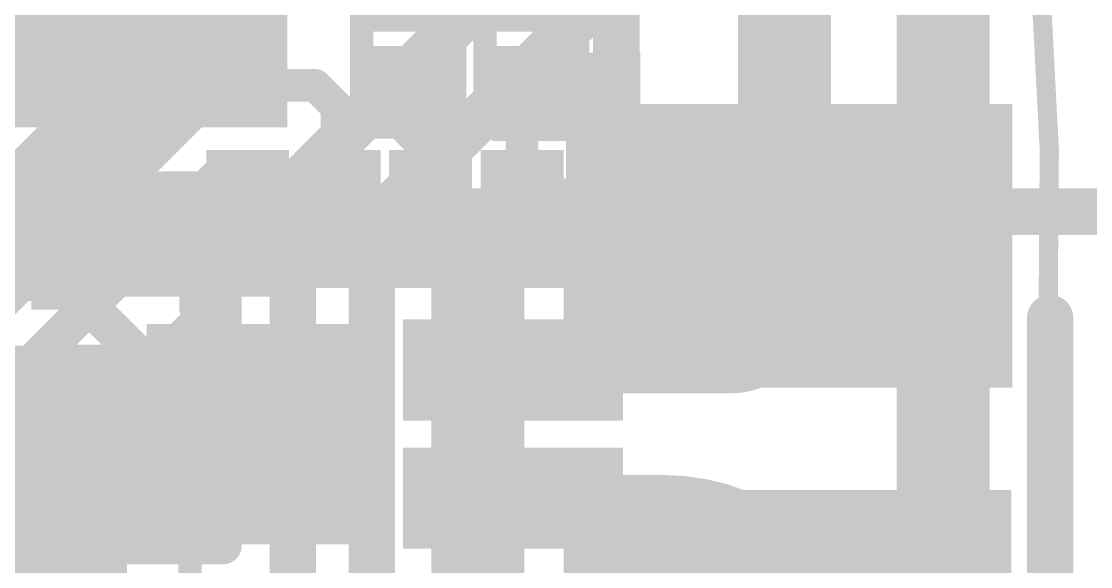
# Model space of a CAD drawing. Header units: millimetres. Extents: x 45.53 to 47.16, y 2.26 to 4.42.
# Drawn here: x 46.7541 to 46.9841, y 3.0405 to 3.1578 of the extents above; entities that cross this region are included whole.
import ezdxf

# ---------------------------------------------------------------- set-up
doc = ezdxf.new("R2010")
doc.units = ezdxf.units.MM
doc.header["$MEASUREMENT"] = 0
for name, color, linetype in [('BottomLayer', 5, 'Continuous'), ('BottomOverlay', 54, 'Continuous'), ('BottomPaste', 16, 'Continuous'), ('BottomSolder', 6, 'Continuous'), ('Mechanical1', 6, 'Continuous'), ('Mechanical2', 216, 'Continuous'), ('MultiLayer', 9, 'Continuous'), ('TopLayer', 1, 'Continuous'), ('TopOverlay', 2, 'Continuous'), ('TopPaste', 8, 'Continuous'), ('TopSolder', 216, 'Continuous'), ('ViaHoleLayer', 16, 'Continuous')]:
    doc.layers.add(name, color=color, linetype=linetype)

# ---------------------------------------------------------------- blocks, each defined once
blk = doc.blocks.new('TPS61089RNRT_42')
at = {"layer": 'TopLayer'}
for points in [[(-0.019685, 0.0078741), (0.019685, 0.0078741), (-0.019685, 0.0472441), (0.019685, 0.0472441)], [(-0.0570865, 0.0246064), (-0.0354331, 0.0246064), (-0.0570865, 0.0344488), (-0.0354331, 0.0344488)], [(0.0354332, 0.0246064), (0.0570866, 0.0246064), (0.0354332, 0.0344488), (0.0570866, 0.0344488)], [(-0.0570865, 0.0049214), (-0.0354331, 0.0049214), (-0.0570865, 0.0147638), (-0.0354331, 0.0147638)], [(0.0354332, 0.0049214), (0.0570866, 0.0049214), (0.0354332, 0.0147638), (0.0570866, 0.0147638)], [(-0.0570865, -0.0147637), (-0.0354331, -0.0147637), (-0.0570865, -0.0049213), (-0.0354331, -0.0049213)], [(0.0354332, -0.0147637), (0.0570866, -0.0147637), (0.0354332, -0.0049213), (0.0570866, -0.0049213)], [(-0.0206692, -0.047244), (-0.0068898, -0.047244), (-0.0206692, -0.007874), (-0.0068898, -0.007874)], [(0.0068899, -0.047244), (0.0206693, -0.047244), (0.0068899, -0.007874), (0.0206693, -0.007874)], [(-0.0570865, -0.0344487), (-0.0354331, -0.0344487), (-0.0570865, -0.0246063), (-0.0354331, -0.0246063)], [(0.0354332, -0.0344487), (0.0570866, -0.0344487), (0.0354332, -0.0246063), (0.0570866, -0.0246063)]]:
    blk.add_solid(points, dxfattribs=at)
at = {"layer": 'TopOverlay'}
for points, const_width in [([(-0.042, 0.051, 1), (-0.048, 0.051, 1)], 0.005), ([(-0.04925, 0.051, 1), (-0.04675, 0.051, 1)], 0.0025), ([(-0.04325, 0.051, 1), (-0.04075, 0.051, 1)], 0.0025), ([(-0.0457508, 0.041944, 1), (-0.0432508, 0.041944, 1)], 0.0025), ([(-0.028562, 0.041944, 1), (-0.026062, 0.041944, 1)], 0.0025), ([(0.025682, 0.0417456, 1), (0.028182, 0.0417456, 1)], 0.0025), ([(0.0428708, 0.0417456, 1), (0.0453708, 0.0417456, 1)], 0.0025), ([(-0.0454196, -0.0410256, 1), (-0.0429196, -0.0410256, 1)], 0.0025), ([(-0.0296788, -0.0410256, 1), (-0.0271788, -0.0410256, 1)], 0.0025), ([(0.0277196, -0.0411536, 1), (0.0302196, -0.0411536, 1)], 0.0025), ([(0.0431052, -0.0411536, 1), (0.0456052, -0.0411536, 1)], 0.0025)]:
    blk.add_lwpolyline(points, format="xyb", close=True, dxfattribs=dict(at, const_width=const_width))
at = {"layer": 'TopOverlay', "const_width": 0.005}
for points in [[(-0.0445008, 0.041944), (-0.027312, 0.041944)], [(0.026932, 0.0417456), (0.0441208, 0.0417456)], [(-0.0441696, -0.0410256), (-0.0284288, -0.0410256)], [(0.0289696, -0.0411536), (0.0443552, -0.0411536)]]:
    blk.add_lwpolyline(points, dxfattribs=at)
at = {"layer": 'TopPaste'}
for points in [[(-0.019685, 0.0078741), (0.019685, 0.0078741), (-0.019685, 0.0472441), (0.019685, 0.0472441)], [(-0.0570865, 0.0246064), (-0.0354331, 0.0246064), (-0.0570865, 0.0344488), (-0.0354331, 0.0344488)], [(0.0354332, 0.0246064), (0.0570866, 0.0246064), (0.0354332, 0.0344488), (0.0570866, 0.0344488)], [(-0.0570865, 0.0049214), (-0.0354331, 0.0049214), (-0.0570865, 0.0147638), (-0.0354331, 0.0147638)], [(0.0354332, 0.0049214), (0.0570866, 0.0049214), (0.0354332, 0.0147638), (0.0570866, 0.0147638)], [(-0.0570865, -0.0147637), (-0.0354331, -0.0147637), (-0.0570865, -0.0049213), (-0.0354331, -0.0049213)], [(0.0354332, -0.0147637), (0.0570866, -0.0147637), (0.0354332, -0.0049213), (0.0570866, -0.0049213)], [(-0.0206692, -0.047244), (-0.0068898, -0.047244), (-0.0206692, -0.007874), (-0.0068898, -0.007874)], [(0.0068899, -0.047244), (0.0206693, -0.047244), (0.0068899, -0.007874), (0.0206693, -0.007874)], [(-0.0570865, -0.0344487), (-0.0354331, -0.0344487), (-0.0570865, -0.0246063), (-0.0354331, -0.0246063)], [(0.0354332, -0.0344487), (0.0570866, -0.0344487), (0.0354332, -0.0246063), (0.0570866, -0.0246063)]]:
    blk.add_solid(points, dxfattribs=at)
at = {"layer": 'TopSolder'}
for points in [[(-0.023685, 0.0038741), (0.023685, 0.0038741), (-0.023685, 0.0512441), (0.023685, 0.0512441)], [(-0.0610865, 0.0206064), (-0.0314331, 0.0206064), (-0.0610865, 0.0384488), (-0.0314331, 0.0384488)], [(0.0314332, 0.0206064), (0.0610866, 0.0206064), (0.0314332, 0.0384488), (0.0610866, 0.0384488)], [(-0.0610865, 0.0009214), (-0.0314331, 0.0009214), (-0.0610865, 0.0187638), (-0.0314331, 0.0187638)], [(0.0314332, 0.0009214), (0.0610866, 0.0009214), (0.0314332, 0.0187638), (0.0610866, 0.0187638)], [(-0.0610865, -0.0187637), (-0.0314331, -0.0187637), (-0.0610865, -0.0009213), (-0.0314331, -0.0009213)], [(0.0314332, -0.0187637), (0.0610866, -0.0187637), (0.0314332, -0.0009213), (0.0610866, -0.0009213)], [(-0.0246692, -0.051244), (-0.0028898, -0.051244), (-0.0246692, -0.003874), (-0.0028898, -0.003874)], [(0.0028899, -0.051244), (0.0246693, -0.051244), (0.0028899, -0.003874), (0.0246693, -0.003874)], [(-0.0610865, -0.0384487), (-0.0314331, -0.0384487), (-0.0610865, -0.0206063), (-0.0314331, -0.0206063)], [(0.0314332, -0.0384487), (0.0610866, -0.0384487), (0.0314332, -0.0206063), (0.0610866, -0.0206063)]]:
    blk.add_solid(points, dxfattribs=at)
blk = doc.blocks.new('R___0201_44')
at = {"layer": 'TopLayer'}
for points in [[(-0.0161416, -0.0072834), (-0.0055118, -0.0072834), (-0.0161416, 0.0072834), (-0.0055118, 0.0072834)], [(0.0055119, -0.0072834), (0.0161417, -0.0072834), (0.0055119, 0.0072834), (0.0161417, 0.0072834)]]:
    blk.add_solid(points, dxfattribs=at)
at = {"layer": 'TopOverlay', "const_width": 0.005}
for points in [[(-0.019, -0.01), (-0.019, 0.01)], [(0.019, 0.01), (-0.019, 0.01)], [(0.019, -0.01), (0.019, 0.01)], [(0.019, -0.01), (-0.019, -0.01)]]:
    blk.add_lwpolyline(points, dxfattribs=at)
at = {"layer": 'TopOverlay', "const_width": 0.0025}
for points in [[(-0.02025, 0.01, 1), (-0.01775, 0.01, 1)], [(-0.02025, 0.01, 1), (-0.01775, 0.01, 1)], [(0.01775, 0.01, 1), (0.02025, 0.01, 1)], [(0.01775, 0.01, 1), (0.02025, 0.01, 1)], [(-0.02025, -0.01, 1), (-0.01775, -0.01, 1)], [(-0.02025, -0.01, 1), (-0.01775, -0.01, 1)], [(0.01775, -0.01, 1), (0.02025, -0.01, 1)], [(0.01775, -0.01, 1), (0.02025, -0.01, 1)]]:
    blk.add_lwpolyline(points, format="xyb", close=True, dxfattribs=at)
at = {"layer": 'TopPaste'}
for points in [[(-0.0161416, -0.0072834), (-0.0055118, -0.0072834), (-0.0161416, 0.0072834), (-0.0055118, 0.0072834)], [(0.0055119, -0.0072834), (0.0161417, -0.0072834), (0.0055119, 0.0072834), (0.0161417, 0.0072834)]]:
    blk.add_solid(points, dxfattribs=at)
at = {"layer": 'TopSolder'}
for points in [[(-0.0201416, -0.0112834), (-0.0015118, -0.0112834), (-0.0201416, 0.0112834), (-0.0015118, 0.0112834)], [(0.0015119, -0.0112834), (0.0201417, -0.0112834), (0.0015119, 0.0112834), (0.0201417, 0.0112834)]]:
    blk.add_solid(points, dxfattribs=at)
blk = doc.blocks.new('R___0201_60')
at = {"layer": 'TopLayer'}
for points in [[(-0.0161416, -0.0072834), (-0.0055118, -0.0072834), (-0.0161416, 0.0072834), (-0.0055118, 0.0072834)], [(0.0055119, -0.0072834), (0.0161417, -0.0072834), (0.0055119, 0.0072834), (0.0161417, 0.0072834)]]:
    blk.add_solid(points, dxfattribs=at)
at = {"layer": 'TopOverlay', "const_width": 0.005}
for points in [[(-0.019, -0.01), (-0.019, 0.01)], [(0.019, 0.01), (-0.019, 0.01)], [(0.019, -0.01), (0.019, 0.01)], [(0.019, -0.01), (-0.019, -0.01)]]:
    blk.add_lwpolyline(points, dxfattribs=at)
at = {"layer": 'TopOverlay', "const_width": 0.0025}
for points in [[(-0.02025, 0.01, 1), (-0.01775, 0.01, 1)], [(-0.02025, 0.01, 1), (-0.01775, 0.01, 1)], [(0.01775, 0.01, 1), (0.02025, 0.01, 1)], [(0.01775, 0.01, 1), (0.02025, 0.01, 1)], [(-0.02025, -0.01, 1), (-0.01775, -0.01, 1)], [(-0.02025, -0.01, 1), (-0.01775, -0.01, 1)], [(0.01775, -0.01, 1), (0.02025, -0.01, 1)], [(0.01775, -0.01, 1), (0.02025, -0.01, 1)]]:
    blk.add_lwpolyline(points, format="xyb", close=True, dxfattribs=at)
at = {"layer": 'TopPaste'}
for points in [[(-0.0161416, -0.0072834), (-0.0055118, -0.0072834), (-0.0161416, 0.0072834), (-0.0055118, 0.0072834)], [(0.0055119, -0.0072834), (0.0161417, -0.0072834), (0.0055119, 0.0072834), (0.0161417, 0.0072834)]]:
    blk.add_solid(points, dxfattribs=at)
at = {"layer": 'TopSolder'}
for points in [[(-0.0201416, -0.0112834), (-0.0015118, -0.0112834), (-0.0201416, 0.0112834), (-0.0015118, 0.0112834)], [(0.0015119, -0.0112834), (0.0201417, -0.0112834), (0.0015119, 0.0112834), (0.0201417, 0.0112834)]]:
    blk.add_solid(points, dxfattribs=at)
blk = doc.blocks.new('R___0201_61')
at = {"layer": 'TopLayer'}
for points in [[(-0.0161416, -0.0072834), (-0.0055118, -0.0072834), (-0.0161416, 0.0072834), (-0.0055118, 0.0072834)], [(0.0055119, -0.0072834), (0.0161417, -0.0072834), (0.0055119, 0.0072834), (0.0161417, 0.0072834)]]:
    blk.add_solid(points, dxfattribs=at)
at = {"layer": 'TopOverlay', "const_width": 0.005}
for points in [[(-0.019, -0.01), (-0.019, 0.01)], [(0.019, 0.01), (-0.019, 0.01)], [(0.019, -0.01), (0.019, 0.01)], [(0.019, -0.01), (-0.019, -0.01)]]:
    blk.add_lwpolyline(points, dxfattribs=at)
at = {"layer": 'TopOverlay', "const_width": 0.0025}
for points in [[(-0.02025, 0.01, 1), (-0.01775, 0.01, 1)], [(-0.02025, 0.01, 1), (-0.01775, 0.01, 1)], [(0.01775, 0.01, 1), (0.02025, 0.01, 1)], [(0.01775, 0.01, 1), (0.02025, 0.01, 1)], [(-0.02025, -0.01, 1), (-0.01775, -0.01, 1)], [(-0.02025, -0.01, 1), (-0.01775, -0.01, 1)], [(0.01775, -0.01, 1), (0.02025, -0.01, 1)], [(0.01775, -0.01, 1), (0.02025, -0.01, 1)]]:
    blk.add_lwpolyline(points, format="xyb", close=True, dxfattribs=at)
at = {"layer": 'TopPaste'}
for points in [[(-0.0161416, -0.0072834), (-0.0055118, -0.0072834), (-0.0161416, 0.0072834), (-0.0055118, 0.0072834)], [(0.0055119, -0.0072834), (0.0161417, -0.0072834), (0.0055119, 0.0072834), (0.0161417, 0.0072834)]]:
    blk.add_solid(points, dxfattribs=at)
at = {"layer": 'TopSolder'}
for points in [[(-0.0201416, -0.0112834), (-0.0015118, -0.0112834), (-0.0201416, 0.0112834), (-0.0015118, 0.0112834)], [(0.0015119, -0.0112834), (0.0201417, -0.0112834), (0.0015119, 0.0112834), (0.0201417, 0.0112834)]]:
    blk.add_solid(points, dxfattribs=at)
blk = doc.blocks.new('C__0603_B_80')
at = {"layer": 'BottomLayer'}
for points in [[(-0.015, -0.0175), (-0.015, 0.0175), (-0.045, -0.0175), (-0.045, 0.0175)], [(0.045, -0.0175), (0.045, 0.0175), (0.015, -0.0175), (0.015, 0.0175)]]:
    blk.add_solid(points, dxfattribs=at)
at = {"layer": 'BottomOverlay', "const_width": 0.005}
for points in [[(-0.049, 0.021), (-0.018, 0.021)], [(-0.049, 0.021), (-0.049, -0.021)], [(0.018, 0.021), (0.049, 0.021)], [(0.049, 0.021), (0.049, -0.021)], [(-0.049, -0.021), (-0.018, -0.021)], [(0.018, -0.021), (0.049, -0.021)]]:
    blk.add_lwpolyline(points, dxfattribs=at)
at = {"layer": 'BottomOverlay', "const_width": 0.0025}
for points in [[(-0.05025, 0.021, 1), (-0.04775, 0.021, 1)], [(-0.05025, 0.021, 1), (-0.04775, 0.021, 1)], [(-0.01925, 0.021, 1), (-0.01675, 0.021, 1)], [(0.01675, 0.021, 1), (0.01925, 0.021, 1)], [(0.04775, 0.021, 1), (0.05025, 0.021, 1)], [(0.04775, 0.021, 1), (0.05025, 0.021, 1)], [(-0.05025, -0.021, 1), (-0.04775, -0.021, 1)], [(-0.05025, -0.021, 1), (-0.04775, -0.021, 1)], [(-0.01925, -0.021, 1), (-0.01675, -0.021, 1)], [(0.01675, -0.021, 1), (0.01925, -0.021, 1)], [(0.04775, -0.021, 1), (0.05025, -0.021, 1)], [(0.04775, -0.021, 1), (0.05025, -0.021, 1)]]:
    blk.add_lwpolyline(points, format="xyb", close=True, dxfattribs=at)
at = {"layer": 'BottomPaste'}
for points in [[(-0.015, -0.0175), (-0.015, 0.0175), (-0.045, -0.0175), (-0.045, 0.0175)], [(0.045, -0.0175), (0.045, 0.0175), (0.015, -0.0175), (0.015, 0.0175)]]:
    blk.add_solid(points, dxfattribs=at)
at = {"layer": 'BottomSolder'}
for points in [[(-0.0126378, -0.0198622), (-0.0126378, 0.0198622), (-0.0473622, -0.0198622), (-0.0473622, 0.0198622)], [(0.0473622, -0.0198622), (0.0473622, 0.0198622), (0.0126378, -0.0198622), (0.0126378, 0.0198622)]]:
    blk.add_solid(points, dxfattribs=at)
blk = doc.blocks.new('C__0603_B_81')
at = {"layer": 'BottomLayer'}
for points in [[(-0.015, -0.0175), (-0.015, 0.0175), (-0.045, -0.0175), (-0.045, 0.0175)], [(0.045, -0.0175), (0.045, 0.0175), (0.015, -0.0175), (0.015, 0.0175)]]:
    blk.add_solid(points, dxfattribs=at)
at = {"layer": 'BottomOverlay', "const_width": 0.005}
for points in [[(-0.049, 0.021), (-0.018, 0.021)], [(-0.049, 0.021), (-0.049, -0.021)], [(0.018, 0.021), (0.049, 0.021)], [(0.049, 0.021), (0.049, -0.021)], [(-0.049, -0.021), (-0.018, -0.021)], [(0.018, -0.021), (0.049, -0.021)]]:
    blk.add_lwpolyline(points, dxfattribs=at)
at = {"layer": 'BottomOverlay', "const_width": 0.0025}
for points in [[(-0.05025, 0.021, 1), (-0.04775, 0.021, 1)], [(-0.05025, 0.021, 1), (-0.04775, 0.021, 1)], [(-0.01925, 0.021, 1), (-0.01675, 0.021, 1)], [(0.01675, 0.021, 1), (0.01925, 0.021, 1)], [(0.04775, 0.021, 1), (0.05025, 0.021, 1)], [(0.04775, 0.021, 1), (0.05025, 0.021, 1)], [(-0.05025, -0.021, 1), (-0.04775, -0.021, 1)], [(-0.05025, -0.021, 1), (-0.04775, -0.021, 1)], [(-0.01925, -0.021, 1), (-0.01675, -0.021, 1)], [(0.01675, -0.021, 1), (0.01925, -0.021, 1)], [(0.04775, -0.021, 1), (0.05025, -0.021, 1)], [(0.04775, -0.021, 1), (0.05025, -0.021, 1)]]:
    blk.add_lwpolyline(points, format="xyb", close=True, dxfattribs=at)
at = {"layer": 'BottomPaste'}
for points in [[(-0.015, -0.0175), (-0.015, 0.0175), (-0.045, -0.0175), (-0.045, 0.0175)], [(0.045, -0.0175), (0.045, 0.0175), (0.015, -0.0175), (0.015, 0.0175)]]:
    blk.add_solid(points, dxfattribs=at)
at = {"layer": 'BottomSolder'}
for points in [[(-0.0126378, -0.0198622), (-0.0126378, 0.0198622), (-0.0473622, -0.0198622), (-0.0473622, 0.0198622)], [(0.0473622, -0.0198622), (0.0473622, 0.0198622), (0.0126378, -0.0198622), (0.0126378, 0.0198622)]]:
    blk.add_solid(points, dxfattribs=at)
blk = doc.blocks.new('CAP_0201_84')
at = {"layer": 'TopLayer'}
for points in [[(-0.0177165, -0.0059055), (-0.0059055, -0.0059055), (-0.0177165, 0.0059055), (-0.0059055, 0.0059055)], [(0.0059055, -0.0059055), (0.0177165, -0.0059055), (0.0059055, 0.0059055), (0.0177165, 0.0059055)]]:
    blk.add_solid(points, dxfattribs=at)
at = {"layer": 'TopOverlay', "const_width": 0.005}
for points in [[(-0.021, 0.009), (-0.008, 0.009)], [(-0.021, 0.009), (-0.021, -0.009)], [(0.008, 0.009), (0.021, 0.009)], [(0.021, 0.009), (0.021, -0.009)], [(-0.021, -0.009), (-0.008, -0.009)], [(0.008, -0.009), (0.021, -0.009)]]:
    blk.add_lwpolyline(points, dxfattribs=at)
at = {"layer": 'TopOverlay', "const_width": 0.0025}
for points in [[(-0.02225, 0.009, 1), (-0.01975, 0.009, 1)], [(-0.02225, 0.009, 1), (-0.01975, 0.009, 1)], [(-0.00925, 0.009, 1), (-0.00675, 0.009, 1)], [(0.00675, 0.009, 1), (0.00925, 0.009, 1)], [(0.01975, 0.009, 1), (0.02225, 0.009, 1)], [(0.01975, 0.009, 1), (0.02225, 0.009, 1)], [(-0.02225, -0.009, 1), (-0.01975, -0.009, 1)], [(-0.02225, -0.009, 1), (-0.01975, -0.009, 1)], [(-0.00925, -0.009, 1), (-0.00675, -0.009, 1)], [(0.00675, -0.009, 1), (0.00925, -0.009, 1)], [(0.01975, -0.009, 1), (0.02225, -0.009, 1)], [(0.01975, -0.009, 1), (0.02225, -0.009, 1)]]:
    blk.add_lwpolyline(points, format="xyb", close=True, dxfattribs=at)
at = {"layer": 'TopPaste'}
for points in [[(-0.0177165, -0.0059055), (-0.0059055, -0.0059055), (-0.0177165, 0.0059055), (-0.0059055, 0.0059055)], [(0.0059055, -0.0059055), (0.0177165, -0.0059055), (0.0059055, 0.0059055), (0.0177165, 0.0059055)]]:
    blk.add_solid(points, dxfattribs=at)
at = {"layer": 'TopSolder'}
for points in [[(-0.0198819, -0.0080709), (-0.0037401, -0.0080709), (-0.0198819, 0.0080709), (-0.0037401, 0.0080709)], [(0.0037401, -0.0080709), (0.0198819, -0.0080709), (0.0037401, 0.0080709), (0.0198819, 0.0080709)]]:
    blk.add_solid(points, dxfattribs=at)

msp = doc.modelspace()

# ---------------------------------------------------------------- linework, layer by layer
at = {"layer": 'BottomLayer'}
for points, const_width in [([(46.8124521, 3.1219326), (46.8998129, 3.2092934)], 0.01), ([(46.8294521, 3.1137485), (46.9135176, 3.197814)], 0.01), ([(46.6357287, 3.0315312), (46.7721974, 3.1679999)], 0.012), ([(46.7176784, 3.0774185), (46.7842599, 3.144)], 0.025), ([(46.7401784, 3.0680987), (46.7979888, 3.1259091)], 0.008), ([(46.8124521, 2.9518078), (46.8124521, 3.1219326)], 0.01), ([(46.7974521, 3.045), (46.7974521, 3.1219326)], 0.008), ([(46.8522599, 3.1054437), (46.8608162, 3.114)], 0.02), ([(46.8608162, 3.114), (46.8742599, 3.114)], 0.02), ([(46.8742599, 3.114), (46.8882599, 3.1)], 0.02), ([(46.8294521, 2.9670674), (46.8294521, 3.1137485)], 0.01), ([(46.8522599, 2.9857401), (46.8522599, 3.1054437)], 0.02), ([(46.7827674, 3.1106877), (46.7974521, 3.096003)], 0.008), ([(46.7441994, 3.045), (46.7974521, 3.0982527)], 0.008), ([(46.7686253, 3.0965456), (46.7974521, 3.0677187)], 0.008), ([(46.7544831, 3.0824034), (46.7918865, 3.045)], 0.008), ([(46.7724837, 3.045), (46.7974521, 3.0699684)], 0.008), ([(46.740341, 3.0682613), (46.7636022, 3.045)], 0.008), ([(46.7401784, 3.045), (46.7974521, 3.045)], 0.008), ([(46.7691654, 2.962), (46.7691654, 3.0389291)], 0.01)]:
    msp.add_lwpolyline(points, dxfattribs=dict(at, const_width=const_width))
for points, const_width in [([(46.7780099, 3.144, 1), (46.7905099, 3.144, 1)], 0.0125), ([(46.7783544, 3.144, 1), (46.7901654, 3.144, 1)], 0.011811), ([(46.7959888, 3.1259091, 1), (46.7999888, 3.1259091, 1)], 0.004), ([(46.7959888, 3.1259091, 1), (46.7999888, 3.1259091, 1)], 0.004), ([(46.7959888, 3.1259091, 1), (46.7999888, 3.1259091, 1)], 0.004), ([(46.8099521, 3.1219326, 1), (46.8149521, 3.1219326, 1)], 0.005), ([(46.8099521, 3.1219326, 1), (46.8149521, 3.1219326, 1)], 0.005), ([(46.9123544, 3.117, 1), (46.9241654, 3.117, 1)], 0.011811), ([(46.7954521, 3.1219326, 1), (46.7994521, 3.1219326, 1)], 0.004), ([(46.7954521, 3.1219326, 1), (46.7994521, 3.1219326, 1)], 0.004), ([(46.7954521, 3.1219326, 1), (46.7994521, 3.1219326, 1)], 0.004), ([(46.8558162, 3.114, 1), (46.8658162, 3.114, 1)], 0.01), ([(46.8558162, 3.114, 1), (46.8658162, 3.114, 1)], 0.01), ([(46.8692599, 3.114, 1), (46.8792599, 3.114, 1)], 0.01), ([(46.8692599, 3.114, 1), (46.8792599, 3.114, 1)], 0.01), ([(46.8269521, 3.1137485, 1), (46.8319521, 3.1137485, 1)], 0.005), ([(46.8269521, 3.1137485, 1), (46.8319521, 3.1137485, 1)], 0.005), ([(46.8472599, 3.1054437, 1), (46.8572599, 3.1054437, 1)], 0.01), ([(46.8472599, 3.1054437, 1), (46.8572599, 3.1054437, 1)], 0.01), ([(46.7807674, 3.1106877, 1), (46.7847674, 3.1106877, 1)], 0.004), ([(46.8832599, 3.1, 1), (46.8932599, 3.1, 1)], 0.01), ([(46.7954521, 3.0982527, 1), (46.7994521, 3.0982527, 1)], 0.004), ([(46.7666253, 3.0965456, 1), (46.7706253, 3.0965456, 1)], 0.004), ([(46.7954521, 3.096003, 1), (46.7994521, 3.096003, 1)], 0.004), ([(46.7524831, 3.0824034, 1), (46.7564831, 3.0824034, 1)], 0.004), ([(46.7954521, 3.0699684, 1), (46.7994521, 3.0699684, 1)], 0.004), ([(46.7954521, 3.0677187, 1), (46.7994521, 3.0677187, 1)], 0.004), ([(46.7616022, 3.045, 1), (46.7656022, 3.045, 1)], 0.004), ([(46.7704837, 3.045, 1), (46.7744837, 3.045, 1)], 0.004), ([(46.7898865, 3.045, 1), (46.7938865, 3.045, 1)], 0.004), ([(46.7954521, 3.045, 1), (46.7994521, 3.045, 1)], 0.004), ([(46.7954521, 3.045, 1), (46.7994521, 3.045, 1)], 0.004), ([(46.7666654, 3.0389291, 1), (46.7716654, 3.0389291, 1)], 0.005)]:
    msp.add_lwpolyline(points, format="xyb", close=True, dxfattribs=dict(at, const_width=const_width))
at = {"layer": 'BottomLayer', "const_width": 0.008}
msp.add_lwpolyline([(46.7974521, 3.1219326, -0.06717735737655953), (46.7979888, 3.1259091)], format="xyb", dxfattribs=at)
msp.add_lwpolyline([(46.7974521, 3.1219326, -0.06717735737655953), (46.7979888, 3.1259091)], format="xyb", dxfattribs=at)
at = {"layer": 'BottomLayer'}
for points in [[(46.8712599, 3.079), (46.9672599, 3.079), (46.8712599, 3.14), (46.9672599, 3.14)], [(46.9670396, 3.057), (46.87426, 3.057), (46.9670396, 2.987), (46.87426, 2.987)]]:
    msp.add_solid(points, dxfattribs=at)
at = {"layer": 'Mechanical1', "const_width": 0.01}
for points in [[(46.4480523, 3.1168323), (47.11, 3.1168323)], [(46.9754053, 2.306), (46.9754053, 3.0939271)]]:
    msp.add_lwpolyline(points, dxfattribs=at)
at = {"layer": 'Mechanical1', "const_width": 0.005}
msp.add_lwpolyline([(46.9729053, 3.0939271, 1), (46.9779053, 3.0939271, 1)], format="xyb", close=True, dxfattribs=at)
at = {"layer": 'Mechanical2', "const_width": 0.003937}
for points in [[(46.9647098, 3.2566745, -0.04467224242757451), (46.9746767, 3.06645)], [(46.9746767, 3.06645, -0.02806515583846485), (46.9630525, 2.9413934)]]:
    msp.add_lwpolyline(points, format="xyb", dxfattribs=at)
msp.add_lwpolyline([(46.9746708, 3.066453), (46.9746826, 3.0664469)], dxfattribs=at)
at = {"layer": 'Mechanical2', "const_width": 0.0019685}
for points in [[(46.9736866, 3.066453, 1), (46.975655, 3.066453, 1)], [(46.9736925, 3.06645, 1), (46.9756609, 3.06645, 1)], [(46.9736925, 3.06645, 1), (46.9756609, 3.06645, 1)], [(46.9736984, 3.0664469, 1), (46.9756668, 3.0664469, 1)]]:
    msp.add_lwpolyline(points, format="xyb", close=True, dxfattribs=at)
at = {"layer": 'MultiLayer', "const_width": 0.011811}
for points in [[(46.7783544, 3.144, 1), (46.7901654, 3.144, 1)], [(46.9123544, 3.117, 1), (46.9241654, 3.117, 1)]]:
    msp.add_lwpolyline(points, format="xyb", close=True, dxfattribs=at)
at = {"layer": 'TopLayer'}
for points, const_width in [([(46.9524041, 2.9686901), (46.9524041, 3.2254344)], 0.02), ([(46.9182599, 3.117), (46.9182599, 3.2105786)], 0.02), ([(46.8820709, 3.1431732), (46.8820709, 3.1948534)], 0.01), ([(46.7842599, 3.144), (46.8172796, 3.144)], 0.007), ([(46.8172796, 3.144), (46.8219764, 3.1393032)], 0.007), ([(46.8637874, 3.1431732), (46.8820709, 3.1431732)], 0.01), ([(46.8372599, 3.135), (46.8372599, 3.1431732)], 0.008), ([(46.8617874, 3.1411732), (46.8637874, 3.1431732)], 0.007), ([(46.8219764, 3.1157008), (46.8219764, 3.1393032)], 0.007), ([(46.8617874, 3.1152599), (46.8617874, 3.1411732)], 0.007), ([(46.8372599, 3.135), (46.8421024, 3.1301575)], 0.008), ([(46.8421024, 3.1152599), (46.8421024, 3.1301575)], 0.008), ([(46.9182599, 3.094), (46.9182599, 3.117)], 0.01), ([(46.8219764, 3.1157008), (46.8224173, 3.1152599)], 0.007), ([(46.8598189, 3.0827796), (46.9070395, 3.0827796)], 0.01), ([(46.8598189, 3.0552205), (46.8920394, 3.0552205)], 0.01)]:
    msp.add_lwpolyline(points, dxfattribs=dict(at, const_width=const_width))
for points, const_width in [([(46.7783544, 3.144, 1), (46.7901654, 3.144, 1)], 0.011811), ([(46.7825099, 3.144, 1), (46.7860099, 3.144, 1)], 0.0035), ([(46.8155296, 3.144, 1), (46.8190296, 3.144, 1)], 0.0035), ([(46.8155296, 3.144, 1), (46.8190296, 3.144, 1)], 0.0035), ([(46.8612874, 3.1431732, 1), (46.8662874, 3.1431732, 1)], 0.005), ([(46.8795709, 3.1431732, 1), (46.8845709, 3.1431732, 1)], 0.005), ([(46.8795709, 3.1431732, 1), (46.8845709, 3.1431732, 1)], 0.005), ([(46.8352599, 3.1431732, 1), (46.8392599, 3.1431732, 1)], 0.004), ([(46.8620374, 3.1431732, 1), (46.8655374, 3.1431732, 1)], 0.0035), ([(46.8202264, 3.1393032, 1), (46.8237264, 3.1393032, 1)], 0.0035), ([(46.8202264, 3.1393032, 1), (46.8237264, 3.1393032, 1)], 0.0035), ([(46.8600374, 3.1411732, 1), (46.8635374, 3.1411732, 1)], 0.0035), ([(46.8600374, 3.1411732, 1), (46.8635374, 3.1411732, 1)], 0.0035), ([(46.8352599, 3.135, 1), (46.8392599, 3.135, 1)], 0.004), ([(46.8352599, 3.135, 1), (46.8392599, 3.135, 1)], 0.004), ([(46.8401024, 3.1301575, 1), (46.8441024, 3.1301575, 1)], 0.004), ([(46.8401024, 3.1301575, 1), (46.8441024, 3.1301575, 1)], 0.004), ([(46.9123544, 3.117, 1), (46.9241654, 3.117, 1)], 0.011811), ([(46.9132599, 3.117, 1), (46.9232599, 3.117, 1)], 0.01), ([(46.9157599, 3.117, 1), (46.9207599, 3.117, 1)], 0.005), ([(46.8202264, 3.1157008, 1), (46.8237264, 3.1157008, 1)], 0.0035), ([(46.8202264, 3.1157008, 1), (46.8237264, 3.1157008, 1)], 0.0035), ([(46.8206673, 3.1152599, 1), (46.8241673, 3.1152599, 1)], 0.0035), ([(46.8401024, 3.1152599, 1), (46.8441024, 3.1152599, 1)], 0.004), ([(46.8600374, 3.1152599, 1), (46.8635374, 3.1152599, 1)], 0.0035), ([(46.9157599, 3.094, 1), (46.9207599, 3.094, 1)], 0.005), ([(46.9157599, 3.094, 1), (46.9207599, 3.094, 1)], 0.005), ([(46.8573189, 3.0827796, 1), (46.8623189, 3.0827796, 1)], 0.005), ([(46.9045395, 3.0827796, 1), (46.9095395, 3.0827796, 1)], 0.005), ([(46.9045395, 3.0827796, 1), (46.9095395, 3.0827796, 1)], 0.005), ([(46.8573189, 3.0552205, 1), (46.8623189, 3.0552205, 1)], 0.005), ([(46.8895394, 3.0552205, 1), (46.8945394, 3.0552205, 1)], 0.005), ([(46.8895394, 3.0552205, 1), (46.8945394, 3.0552205, 1)], 0.005)]:
    msp.add_lwpolyline(points, format="xyb", close=True, dxfattribs=dict(at, const_width=const_width))
at = {"layer": 'TopLayer', "const_width": 0.01}
for points in [[(46.9182599, 3.094, -0.4142135623730951), (46.9070395, 3.0827796)], [(46.8920394, 3.0552205, -0.4142135623730951), (46.9362599, 3.011)]]:
    msp.add_lwpolyline(points, format="xyb", dxfattribs=at)
at = {"layer": 'TopLayer'}
for points in [[(46.5672599, 3.135), (46.8112599, 3.135), (46.5672599, 3.17), (46.8112599, 3.17)], [(46.8552599, 3.132), (46.8872599, 3.132), (46.8552599, 3.151), (46.8872599, 3.151)], [(46.7522599, 3.0985197), (46.8082599, 3.0985197), (46.7522599, 3.1255197), (46.8082599, 3.1255197)], [(46.5682599, 3.05), (46.8252599, 3.05), (46.5682599, 3.088), (46.8252599, 3.088)]]:
    msp.add_solid(points, dxfattribs=at)
at = {"layer": 'TopOverlay', "const_width": 0.003937}
for points in [[(46.9648823, 3.2567, -0.04467257961225743), (46.9748525, 3.066479)], [(46.9648895, 3.2566882, -0.04467247329338107), (46.9748583, 3.066466)], [(46.9648968, 3.2566763, -0.0446723669769909), (46.9748643, 3.066453)], [(46.9748524, 3.0664791, -0.02782699451528568), (46.963391, 2.9425008)], [(46.9748584, 3.0664661, -0.02782692266444381), (46.9633961, 2.9424872)], [(46.9748643, 3.066453, -0.02782685081520107), (46.963401, 2.9424736)]]:
    msp.add_lwpolyline(points, format="xyb", dxfattribs=at)
msp.add_lwpolyline([(46.9748524, 3.0664791), (46.9748643, 3.066453)], dxfattribs=at)
at = {"layer": 'TopOverlay', "const_width": 0.0019685}
for points in [[(46.9738682, 3.0664791, 1), (46.9758366, 3.0664791, 1)], [(46.9738682, 3.0664791, 1), (46.9758366, 3.0664791, 1)], [(46.9738683, 3.066479, 1), (46.9758367, 3.066479, 1)], [(46.9738741, 3.066466, 1), (46.9758425, 3.066466, 1)], [(46.9738742, 3.0664661, 1), (46.9758426, 3.0664661, 1)], [(46.9738801, 3.066453, 1), (46.9758485, 3.066453, 1)], [(46.9738801, 3.066453, 1), (46.9758485, 3.066453, 1)], [(46.9738801, 3.066453, 1), (46.9758485, 3.066453, 1)]]:
    msp.add_lwpolyline(points, format="xyb", close=True, dxfattribs=at)
at = {"layer": 'ViaHoleLayer', "const_width": 0.0059055}
for points in [[(46.7813072, 3.144, 1), (46.7872126, 3.144, 1)], [(46.9153072, 3.117, 1), (46.9212126, 3.117, 1)]]:
    msp.add_lwpolyline(points, format="xyb", close=True, dxfattribs=at)

# ---------------------------------------------------------------- block references
for name, p, rotation in [('R___0201_60', (46.8372599, 3.154), 270), ('R___0201_44', (46.8637874, 3.154), 270), ('TPS61089RNRT_42', (46.8322599, 3.069), 90), ('C__0603_B_80', (46.8942599, 3.069), 90), ('C__0603_B_81', (46.9422599, 3.0687401), 90), ('CAP_0201_84', (46.7642599, 3.092), 90), ('R___0201_61', (46.7642599, 3.044), 270)]:
    msp.add_blockref(name, p, dxfattribs=dict(rotation=rotation))

doc.saveas('drawing.dxf')
